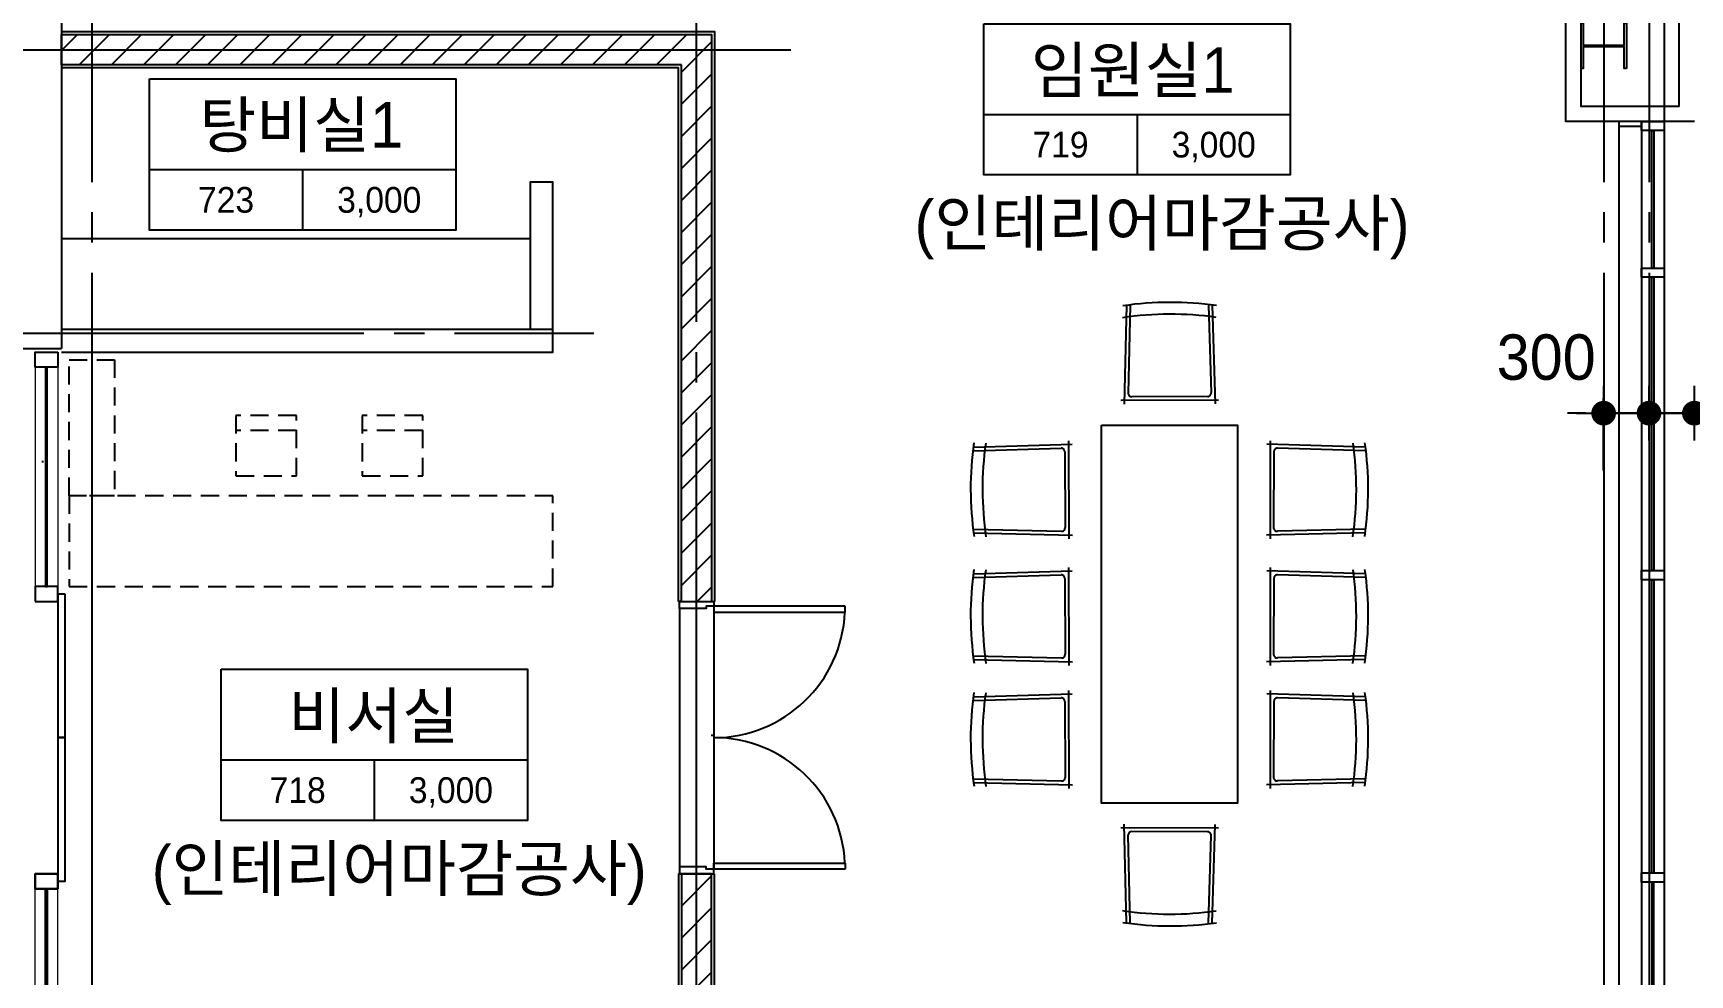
# Model space of a CAD drawing. Extents: x 14495256 to 14574135, y -1804798 to -1750552.
# Drawn here: x 14552869 to 14563826, y -1790193 to -1783964 of the extents above; entities that cross this region are included whole.
import ezdxf
from ezdxf.enums import TextEntityAlignment as Align

# ---------------------------------------------------------------- set-up
doc = ezdxf.new("R2010")
doc.units = 0
doc.header["$LTSCALE"] = 100
doc.header["$MEASUREMENT"] = 0
doc.header["$PDSIZE"] = -10
doc.linetypes.add('CEN', pattern=[66, 60, -2, 2, -2])
doc.linetypes.add('HID', pattern=[2.3, 1.5, -0.8])
doc.layers.get('0').update_dxf_attribs({"linetype": 'CONTINUOUS'})
doc.layers.get('Defpoints').update_dxf_attribs({"linetype": 'CONTINUOUS'})
for name, color, linetype in [('0-내벽고정식', 7, 'CONTINUOUS'), ('8', 8, 'CONTINUOUS'), ('C PL -등추가$0$lighting-ceiling', 1, 'CONTINUOUS'), ('CEN', 1, 'CEN'), ('COL', 2, 'CONTINUOUS'), ('col2', 3, 'CONTINUOUS'), ('DIM', 7, 'CONTINUOUS'), ('DOOR', 4, 'CONTINUOUS'), ('ETC', 6, 'CONTINUOUS'), ('FIN', 5, 'CONTINUOUS'), ('FUR', 4, 'CONTINUOUS'), ('FURNITURE', 8, 'CONTINUOUS'), ('HAT', 5, 'CONTINUOUS'), ('TEXT1', 7, 'CONTINUOUS'), ('WALL-1', 7, 'CONTINUOUS'), ('WALLBR', 3, 'CONTINUOUS'), ('WID', 4, 'CONTINUOUS'), ('WINE', 8, 'CONTINUOUS')]:
    doc.layers.add(name, color=color, linetype=linetype)
doc.styles.add('HY울를도M', font='HYWULM.TTF')
doc.styles.add('굴림', font='H2HDRM.TTF')
doc.dimstyles.new('DIM50', dxfattribs={"dimscale": 50, "dimtxt": 3, "dimasz": 1.2, "dimexe": 1, "dimexo": 1, "dimgap": 0.6, "dimtad": 1, "dimdec": 4, "dimzin": 0, "dimdsep": 46, "dimlunit": 6, "dimtxsty": '굴림', "dimblk": 'DOTT', "dimcen": 0.09, "dimadec": 0, "dimazin": 0, "dimtfac": 1, "dimtdec": 4, "dimtofl": 0, "dimtmove": 2, "dimatfit": 2, "dimldrblk": 'DOTT', "dimfxl": 1, "dimtolj": 1, "dimtzin": 0, "dimarcsym": 0})

# ---------------------------------------------------------------- blocks, each defined once
blk = doc.blocks.new('TT1')
at = {"layer": 'TEXT1'}
for p, q in [((-1013, -600), (1013, -600)), ((0, -600), (0, -1000))]:
    blk.add_line(p, q, dxfattribs=at)
blk.add_lwpolyline([(-1013, 0), (1013, 0), (1013, -1000), (-1013, -1000)], close=True, dxfattribs=at)
blk = doc.blocks.new('DOTT')
for p, q in [((0, 1.5), (0, -1.5)), ((-1.5, 0), (1.5, 0))]:
    blk.add_line(p, q)
at = {"color": 6, "const_width": 0.68}
blk.add_lwpolyline([(-0.34, 0, 1), (0.34, 0, 1)], format="xyb", close=True, dxfattribs=at)
blk = doc.blocks.new('*D207')
at = {"layer": 'Defpoints', "color": 0, "lineweight": -3}
for p in [(14563256, -1786478), (14563556, -1786896), (14563256, -1787157)]:
    blk.add_point(p, dxfattribs=at)
at = {"layer": 'DIM', "color": 7, "lineweight": -2}
for p, q in [((14563256, -1786857), (14563256, -1786378)), ((14563556, -1786596), (14563556, -1786378)), ((14563136, -1786478), (14563016, -1786478)), ((14563676, -1786478), (14563796, -1786478))]:
    blk.add_line(p, q, dxfattribs=at)
at = {"layer": 'DIM', "color": 7, "lineweight": -2, "xscale": 120, "yscale": 120, "zscale": 120}
blk.add_blockref('DOTT', (14563256, -1786478), dxfattribs=at)
at = {"layer": 'DIM', "color": 7, "lineweight": -2, "xscale": 120, "yscale": 120, "zscale": 120, "rotation": 180}
blk.add_blockref('DOTT', (14563556, -1786478), dxfattribs=at)
at = {"layer": 'DIM', "color": 3, "insert": (14562876, -1786109), "char_height": 300, "attachment_point": 5, "style": '굴림'}
blk.add_mtext('\\A1;300', dxfattribs=at)
blk = doc.blocks.new('*D208')
at = {"layer": 'Defpoints', "color": 0, "lineweight": -3}
for p in [(14563556, -1786478), (14563856, -1786810), (14563556, -1786896)]:
    blk.add_point(p, dxfattribs=at)
at = {"layer": 'DIM', "color": 7, "lineweight": -2}
for p, q in [((14563556, -1786596), (14563556, -1786378)), ((14563856, -1786510), (14563856, -1786378)), ((14563436, -1786478), (14563316, -1786478)), ((14563976, -1786478), (14564096, -1786478))]:
    blk.add_line(p, q, dxfattribs=at)
at = {"layer": 'DIM', "color": 7, "lineweight": -2, "xscale": 120, "yscale": 120, "zscale": 120}
blk.add_blockref('DOTT', (14563556, -1786478), dxfattribs=at)
at = {"layer": 'DIM', "color": 7, "lineweight": -2, "xscale": 120, "yscale": 120, "zscale": 120, "rotation": 180}
blk.add_blockref('DOTT', (14563856, -1786478), dxfattribs=at)
at = {"layer": 'DIM', "color": 3, "insert": (14564241, -1786124), "char_height": 300, "attachment_point": 5, "style": '굴림'}
blk.add_mtext('\\A1;300', dxfattribs=at)

msp = doc.modelspace()

# ---------------------------------------------------------------- hatches: boundary and pattern name
at = {"layer": 'HAT', "lineweight": -3, "ltscale": 200}
h = msp.add_hatch(dxfattribs=at)
h.set_pattern_fill('_USER,N', color=256, scale=150, angle=45, style=0, pattern_type=0)
h.set_pattern_definition([(45, (1220300.43, 116365.7), (-106.0660172, 106.0660172), [])])
h.paths.add_polyline_path([(14557356.21252, -1789524.19177), (14557156.21252, -1789524.19177), (14557156.21252, -1791499.19177), (14557356.21252, -1791499.19177), (14557356.21252, -1791349.19177)])
h.paths.add_polyline_path([(14557156.21252, -1787724.19177), (14557356.21252, -1787724.19177), (14557356.21252, -1784174.19177), (14557356.21252, -1783974.19177), (14553056.21252, -1783974.19177), (14553056.21252, -1784174.19177), (14557156.21252, -1784174.19177)])

# ---------------------------------------------------------------- linework, layer by layer
at = {"color": 6, "lineweight": -3, "ltscale": 200}
msp.add_line((14556156.21252, -1785324.19177), (14553056.21252, -1785324.19177), dxfattribs=at)
for points in [[(14557142.71252, -1787769.19177), (14557142.71252, -1787724.19177), (14557369.71252, -1787724.19177), (14557369.71252, -1787754.79177), (14557319.71252, -1787754.79177), (14557319.71252, -1787769.19177), (14557208.21252, -1787769.19177), (14557208.21252, -1787769.19177), (14557142.71252, -1787769.19177)], [(14557142.71252, -1789479.19177), (14557142.71252, -1789524.19177), (14557369.71252, -1789524.19177), (14557369.71252, -1789493.59177), (14557319.71252, -1789493.59177), (14557319.71252, -1789479.19177), (14557208.21252, -1789479.19177), (14557208.21252, -1789479.19177), (14557142.71252, -1789479.19177)]]:
    msp.add_lwpolyline(points)
for points in [[(14558239.11252, -1787754.79177), (14557369.71252, -1787754.79177), (14557369.71252, -1787794.79177), (14558239.11252, -1787794.79177)], [(14558239.11252, -1789493.59177), (14557369.71252, -1789493.59177), (14557369.71252, -1789453.59177), (14558239.11252, -1789453.59177)]]:
    msp.add_lwpolyline(points, close=True)
at = {"layer": '0-내벽고정식'}
for points in [[(14563656.21252, -1784549.19177), (14563006.21252, -1784549.19177), (14563006.21252, -1783549.19177), (14563656.21252, -1783549.19177)], [(14563656.21252, -1784449.19177), (14563106.21252, -1784449.19177), (14563106.21252, -1783649.19177), (14563656.21252, -1783649.19177)], [(14556306.21252, -1785924.19177), (14556306.21252, -1784949.19177), (14556156.21252, -1784949.19177), (14556156.21252, -1785924.19177)], [(14553056.21252, -1786074.19177), (14556306.21252, -1786074.19177), (14556306.21252, -1785924.19177), (14553056.21252, -1785924.19177)]]:
    msp.add_lwpolyline(points, dxfattribs=at)
at = {"layer": '8'}
for p, q in [((14557142.71252, -1787769.19177), (14557142.71252, -1789479.19177)), ((14557369.71252, -1787754.79177), (14557369.71252, -1789493.59177))]:
    msp.add_line(p, q, dxfattribs=at)
at = {"layer": 'C PL -등추가$0$lighting-ceiling', "ltscale": 5}
for centre, start, end in [((14557369.71252, -1787754.79177), 270, 357.362962387), ((14557369.71252, -1789493.59177), 2.637037613, 90)]:
    msp.add_arc(centre, 869.4, start, end, dxfattribs=at)
at = {"layer": 'CEN', "linetype": 'CEN'}
for p, q in [((14553256.21252, -1759149.19177), (14553256.21252, -1799049.19177)), ((14563256.21252, -1759149.19177), (14563256.21252, -1799049.19177)), ((14563556.21252, -1759149.19177), (14563556.21252, -1799049.19177)), ((14557256.21252, -1792474.19205), (14557256.21252, -1780168.18987)), ((14552492.63447, -1784074.19177), (14557879.61461, -1784074.19177)), ((14542456.21252, -1785949.19177), (14556576.2133, -1785949.19177))]:
    msp.add_line(p, q, dxfattribs=at)
at = {"layer": 'COL'}
for p in [(14553056.21252, -1776949.19177), (14549356.21252, -1786049.19177)]:
    msp.add_line(p, (14553056.21252, -1786049.19177), dxfattribs=at)
at = {"layer": 'col2'}
msp.add_lwpolyline([(14563406.21252, -1784199.19177), (14563391.21252, -1784199.19177), (14563391.21252, -1784054.19177), (14563121.21252, -1784054.19177), (14563121.21252, -1784199.19177), (14563106.21252, -1784199.19177), (14563106.21252, -1783899.19177), (14563121.21252, -1783899.19177), (14563121.21252, -1784044.19177), (14563391.21252, -1784044.19177), (14563391.21252, -1783899.19177), (14563406.21252, -1783899.19177)], close=True, dxfattribs=at)
at = {"layer": 'DOOR'}
for points in [[(14552881.21252, -1787724.19177), (14553031.21252, -1787724.19177), (14553031.21252, -1787624.19177), (14552881.21252, -1787624.19177)], [(14553081.21252, -1787674.19177), (14553031.20835, -1787674.19177), (14553031.20835, -1788624.19177), (14553081.21252, -1788624.19177)], [(14553081.21252, -1788624.19177), (14553031.20418, -1788624.19177), (14553031.20418, -1789574.19177), (14553081.21252, -1789574.19177)], [(14552881.20418, -1789624.19177), (14553031.20418, -1789624.19177), (14553031.20418, -1789524.19177), (14552881.20418, -1789524.19177)], [(14552881.21252, -1789524.19177), (14553031.21252, -1789524.19177), (14553031.21252, -1789624.19177), (14552881.21252, -1789624.19177)]]:
    msp.add_lwpolyline(points, close=True, dxfattribs=at)
at = {"layer": 'ETC', "lineweight": 0}
for p, q in [((14552881.20418, -1786074.19177), (14552881.21252, -1787624.19177)), ((14553031.20418, -1786074.19177), (14553031.21252, -1787624.19177)), ((14552881.20418, -1791174.19177), (14552881.21252, -1789624.19177)), ((14553031.20418, -1791174.19177), (14553031.20418, -1789624.19177))]:
    msp.add_line(p, q, dxfattribs=at)
at = {"layer": 'FIN'}
for p, q in [((14557156.21252, -1787724.19177), (14557136.21252, -1787724.19177)), ((14557356.21252, -1787724.19177), (14557376.21252, -1787724.19177)), ((14557156.21252, -1789524.19177), (14557136.21252, -1789524.19177)), ((14557369.71252, -1789524.19177), (14557376.21252, -1789524.19177))]:
    msp.add_line(p, q, dxfattribs=at)
for points in [[(14553056.21252, -1783954.19177), (14557376.21252, -1783954.19177), (14557376.21252, -1787724.19177)], [(14557136.21252, -1787724.19177), (14557136.21252, -1784194.19177), (14553056.21252, -1784194.19177)], [(14557376.21252, -1784174.19177), (14557376.21252, -1787724.19177)], [(14557376.21252, -1788610.59177), (14557352.21252, -1788610.59177)], [(14557136.21252, -1789524.19177), (14557136.21252, -1791649.19177)], [(14557376.21252, -1791649.19177), (14557376.21252, -1789524.19177)]]:
    msp.add_lwpolyline(points, dxfattribs=at)
msp.add_lwpolyline([(14557136.21252, -1789504.19177), (14557136.21252, -1789504.19177)], close=True, dxfattribs=at)
at = {"layer": 'FUR', "linetype": 'HID', "ltscale": 0.8}
for p, q in [((14554209.8174, -1786493.34541), (14554209.8174, -1786893.34541)), ((14554609.8174, -1786493.34541), (14554209.8174, -1786493.34541)), ((14554609.8174, -1786893.34541), (14554609.8174, -1786493.34541)), ((14555045.48173, -1786493.34541), (14555045.48173, -1786893.34541)), ((14555445.48173, -1786493.34541), (14555045.48173, -1786493.34541)), ((14555445.48173, -1786893.34541), (14555445.48173, -1786493.34541)), ((14554609.8174, -1786593.34541), (14554209.8174, -1786593.34541)), ((14555445.48173, -1786593.34541), (14555045.48173, -1786593.34541)), ((14554209.8174, -1786893.34541), (14554609.8174, -1786893.34541)), ((14555045.48173, -1786893.34541), (14555445.48173, -1786893.34541))]:
    msp.add_line(p, q, dxfattribs=at)
for points in [[(14553406.21252, -1786124.19177), (14553406.21252, -1787024.19177), (14553106.21252, -1787024.19177), (14553106.21252, -1786124.19177)], [(14553106.21252, -1787024.19177), (14553106.21252, -1787624.19177), (14556306.21252, -1787624.19177), (14556306.21252, -1787024.19177)]]:
    msp.add_lwpolyline(points, close=True, dxfattribs=at)
at = {"layer": 'FURNITURE', "linetype": 'Continuous'}
for p, q in [((14560100.3866, -1785764.45614), (14560085.12492, -1786418.28652)), ((14560124.38006, -1785765.01619), (14560110.82892, -1786345.56527)), ((14560642.91534, -1785763.33819), (14560660.22351, -1786343.78741)), ((14560666.90468, -1785762.62287), (14560686.39762, -1786416.34078)), ((14560709.69039, -1786392.26528), (14560061.67683, -1786394.36227)), ((14560636.31184, -1786368.50261), (14560134.90005, -1786370.12519)), ((14559086.92688, -1786702.86827), (14559740.64479, -1786683.37533)), ((14559087.64221, -1786726.85761), (14559668.09142, -1786709.54944)), ((14559716.56929, -1786660.08256), (14559718.66629, -1787308.09612)), ((14561680.99972, -1786702.86827), (14561027.2818, -1786683.37533)), ((14561051.35731, -1786660.08256), (14561049.26031, -1787308.09612)), ((14561680.28439, -1786726.85761), (14561099.83518, -1786709.54944)), ((14559692.80662, -1786733.46111), (14559694.42921, -1787234.8729)), ((14561075.11998, -1786733.46111), (14561073.49739, -1787234.8729)), ((14559088.76015, -1787269.38635), (14559742.59053, -1787284.64802)), ((14559089.3202, -1787245.39289), (14559669.86928, -1787258.94403)), ((14561679.16645, -1787269.38635), (14561025.33607, -1787284.64802)), ((14561678.60639, -1787245.39289), (14561098.05732, -1787258.94403)), ((14559086.92688, -1787540.75633), (14559740.64479, -1787521.26339)), ((14559087.64221, -1787564.74567), (14559668.09142, -1787547.4375)), ((14559692.80662, -1787571.34917), (14559694.42921, -1788072.76096)), ((14559716.56929, -1787497.97062), (14559718.66629, -1788145.98418)), ((14561680.99972, -1787540.75633), (14561027.2818, -1787521.26339)), ((14561051.35731, -1787497.97062), (14561049.26031, -1788145.98418)), ((14561075.11998, -1787571.34917), (14561073.49739, -1788072.76096)), ((14561680.28439, -1787564.74567), (14561099.83518, -1787547.4375)), ((14559088.76015, -1788107.27441), (14559742.59053, -1788122.53608)), ((14559089.3202, -1788083.28094), (14559669.86928, -1788096.83209)), ((14561679.16645, -1788107.27441), (14561025.33607, -1788122.53608)), ((14561678.60639, -1788083.28094), (14561098.05732, -1788096.83209)), ((14559086.92688, -1788354.70462), (14559740.64479, -1788335.21168)), ((14559087.64221, -1788378.69396), (14559668.09142, -1788361.38579)), ((14559716.56929, -1788311.91891), (14559718.66629, -1788959.93247)), ((14561680.99972, -1788354.70462), (14561027.2818, -1788335.21168)), ((14561051.35731, -1788311.91891), (14561049.26031, -1788959.93247)), ((14561680.28439, -1788378.69396), (14561099.83518, -1788361.38579)), ((14559692.80662, -1788385.29746), (14559694.42921, -1788886.70925)), ((14561075.11998, -1788385.29746), (14561073.49739, -1788886.70925)), ((14559088.76015, -1788921.2227), (14559742.59053, -1788936.48437)), ((14559089.3202, -1788897.22923), (14559669.86928, -1788910.78038)), ((14561679.16645, -1788921.2227), (14561025.33607, -1788936.48437)), ((14561678.60639, -1788897.22923), (14561098.05732, -1788910.78038)), ((14560709.69039, -1789222.2102), (14560061.67683, -1789220.11321)), ((14560100.3866, -1789850.01935), (14560085.12492, -1789196.18896)), ((14560636.31184, -1789245.97287), (14560134.90005, -1789244.35029)), ((14560666.90468, -1789851.85262), (14560686.39762, -1789198.1347)), ((14560124.38006, -1789849.45929), (14560110.82892, -1789268.91022)), ((14560642.91534, -1789851.13729), (14560660.22351, -1789270.68808))]:
    msp.add_line(p, q, dxfattribs=at)
msp.add_lwpolyline([(14559933.9633, -1786557.23774), (14560833.9633, -1786557.23774), (14560833.9633, -1789057.23774), (14559933.9633, -1789057.23774)], close=True, dxfattribs=at)
for centre, radius, start, end in [((14560390.00277, -1787995.09761), 2171.78943, 81.970631866, 98.353940363), ((14560391.83503, -1787916.60091), 2171.78943, 81.970631866, 98.353940363), ((14560134.82238, -1786346.12532), 24, 178.66284807, 270.185410291), ((14560636.23417, -1786344.50273), 24, 270.185410291, 1.707972701), ((14561240.90492, -1786977.93791), 2171.78943, 171.970631864, 188.353940397), ((14561319.40163, -1786979.77018), 2171.78943, 171.970631864, 188.353940397), ((14559668.80675, -1786733.53877), 24, 0.185410291, 91.7079727), ((14561099.11985, -1786733.53877), 24, 88.2920273, 179.814589709), ((14559448.52497, -1786979.77018), 2171.78943, 351.646059603, 8.029368136), ((14559527.02167, -1786977.93791), 2171.78943, 351.646059603, 8.029368136), ((14559670.42933, -1787234.95056), 24, 268.66284807, 0.185410291), ((14561097.49727, -1787234.95056), 24, 179.814589709, 271.337151824), ((14561240.90492, -1787815.82597), 2171.78943, 171.970631864, 188.353940397), ((14561319.40163, -1787817.65824), 2171.78943, 171.970631864, 188.353940397), ((14559668.80675, -1787571.42683), 24, 0.185410291, 91.7079727), ((14561099.11985, -1787571.42683), 24, 88.2920273, 179.814589709), ((14559448.52497, -1787817.65824), 2171.78943, 351.646059603, 8.029368136), ((14559527.02167, -1787815.82597), 2171.78943, 351.646059603, 8.029368136), ((14559670.42933, -1788072.83862), 24, 268.66284807, 0.185410291), ((14561097.49727, -1788072.83862), 24, 179.814589709, 271.337151824), ((14561240.90492, -1788629.77426), 2171.78943, 171.970631864, 188.353940397), ((14561319.40163, -1788631.60653), 2171.78943, 171.970631864, 188.353940397), ((14559668.80675, -1788385.37512), 24, 0.185410291, 91.7079727), ((14561099.11985, -1788385.37512), 24, 88.2920273, 179.814589709), ((14559448.52497, -1788631.60653), 2171.78943, 351.646059603, 8.029368136), ((14559527.02167, -1788629.77426), 2171.78943, 351.646059603, 8.029368136), ((14559670.42933, -1788886.78691), 24, 268.66284807, 0.185410291), ((14561097.49727, -1788886.78691), 24, 179.814589709, 271.337151824), ((14560134.82238, -1789268.35016), 24, 89.814589709, 181.33715193), ((14560636.23417, -1789269.97275), 24, 358.292027299, 89.814589709), ((14560390.00277, -1787619.37787), 2171.78943, 261.646059637, 278.029368134), ((14560391.83503, -1787697.87457), 2171.78943, 261.646059637, 278.029368134)]:
    msp.add_arc(centre, radius, start, end, dxfattribs=at)
at = {"layer": 'WALL-1', "color": 4}
for p, q in [((14563656.21252, -1783549.19177), (14563656.21252, -1784549.19177)), ((14563756.21252, -1784449.19177), (14563756.21252, -1783649.19177)), ((14563756.21252, -1784449.19177), (14563656.21252, -1784449.19177)), ((14563856.21252, -1784549.19177), (14563356.21252, -1784549.19177)), ((14563856.21252, -1784549.19177), (14563656.21252, -1784549.19177))]:
    msp.add_line(p, q, dxfattribs=at)
at = {"layer": 'WALLBR'}
for points in [[(14557156.21252, -1784174.19177), (14553056.21252, -1784174.19177), (14553056.21252, -1783974.19177), (14557356.21252, -1783974.19177), (14557356.21252, -1784174.19177)], [(14557156.21252, -1787724.19177), (14557156.21252, -1784174.19177)], [(14557356.21252, -1784174.19177), (14557356.21252, -1787724.19177)]]:
    msp.add_lwpolyline(points, dxfattribs=at)
msp.add_lwpolyline([(14557156.21252, -1791799.19177), (14557356.21252, -1791799.19177), (14557356.21252, -1789524.19177), (14557156.21252, -1789524.19177)], close=True, dxfattribs=at)
at = {"layer": 'WID'}
for points in [[(14563356.21252, -1784549.19177), (14563356.21252, -1784579.19177), (14563506.21252, -1784579.19177), (14563506.21252, -1784549.19177)], [(14563656.21252, -1784549.19177), (14563656.21252, -1784609.19177), (14563506.21252, -1784609.19177), (14563506.21252, -1784549.19177)], [(14563587.21252, -1785519.19177), (14563575.21252, -1785519.19177), (14563575.21547, -1784609.19177), (14563587.21547, -1784609.19177)], [(14563656.21252, -1785519.19177), (14563656.21252, -1785579.19177), (14563506.21252, -1785579.19177), (14563506.21252, -1785519.19177)], [(14563587.21252, -1787519.19177), (14563575.21252, -1787519.19177), (14563575.21252, -1785579.19177), (14563587.21252, -1785579.19177)], [(14553031.20146, -1786074.19177), (14553031.20146, -1786174.19177), (14552881.20146, -1786174.19177), (14552881.20146, -1786074.19177)], [(14552962.20165, -1786174.19177), (14552950.20165, -1786174.19177), (14552950.20441, -1787624.19177), (14552962.20441, -1787624.19177)], [(14563656.21252, -1787519.19177), (14563656.21252, -1787579.19177), (14563506.21252, -1787579.19177), (14563506.21252, -1787519.19177)], [(14563587.21252, -1789519.19177), (14563575.21252, -1789519.19177), (14563575.21252, -1787579.19177), (14563587.21252, -1787579.19177)], [(14563656.21252, -1789519.19177), (14563656.21252, -1789579.19177), (14563506.21252, -1789579.19177), (14563506.21252, -1789519.19177)], [(14563587.21252, -1789579.19177), (14563575.21252, -1789579.19177), (14563575.21547, -1790989.19177), (14563587.21547, -1790989.19177)], [(14552962.20165, -1791074.19177), (14552950.20165, -1791074.19177), (14552950.20441, -1789624.19177), (14552962.20441, -1789624.19177)]]:
    msp.add_lwpolyline(points, close=True, dxfattribs=at)
msp.add_lwpolyline([(14552937.21155, -1786799.19177), (14552925.21155, -1786799.19177)], dxfattribs=at)
at = {"layer": 'WINE'}
for p, q in [((14563356.21252, -1784549.19177), (14563356.21252, -1791019.19177)), ((14563506.21252, -1784549.19177), (14563506.21252, -1790989.19177)), ((14563656.21252, -1784549.19177), (14563656.21252, -1790989.19177))]:
    msp.add_line(p, q, dxfattribs=at)

# ---------------------------------------------------------------- block references
at = {"layer": 'TEXT1'}
for p in [(14560170.44336, -1783901.81938), (14554651.33677, -1784267.02331), (14555125.02394, -1788171.03868)]:
    msp.add_blockref('TT1', p, dxfattribs=at)

# ---------------------------------------------------------------- texts
at = {"layer": 'TEXT1', "style": 'HY울를도M'}
for s, p in [('임원실1', (14560141.18556, -1784358.73238)), ('탕비실1', (14554641.68038, -1784720.7206)), ('(인테리어마감공사)', (14560335.44336, -1785370.60945)), ('비서실', (14555120.94084, -1788629.69317)), ('(인테리어마감공사)', (14555290.02394, -1789639.82876))]:
    msp.add_text(s, height=300, dxfattribs=at).set_placement(p, align=Align.CENTER)
at = {"layer": 'TEXT1', "color": 2, "style": 'HY울를도M'}
for s, p in [('719', (14559663.6954, -1784701.73938)), ('723', (14554144.58881, -1785066.94331)), ('718', (14554618.27598, -1788970.95868))]:
    msp.add_text(s, height=170, dxfattribs=at).set_placement(p, align=Align.MIDDLE_CENTER)
at = {"layer": 'TEXT1', "style": 'HY울를도M'}
for p in [(14560677.19131, -1784701.73938), (14555158.08472, -1785066.94331), (14555631.77189, -1788970.95868)]:
    msp.add_text('3,000', height=170, dxfattribs=at).set_placement(p, align=Align.MIDDLE_CENTER)

# ---------------------------------------------------------------- dimensions: what is measured, and where the dimension line sits
at = {"layer": 'DIM'}
for base, p1, p2, picture, middle in [((14563256.21252, -1786477.51079), (14563556.21252, -1786896.26258), (14563256.21252, -1787157.074), '*D207', (14562875.83583, -1786108.67936)), ((14563556.21252, -1786477.51079), (14563856.21252, -1786810.074), (14563556.21252, -1786896.26258), '*D208', (14564241.08032, -1786123.95359))]:
    dim = msp.add_linear_dim(base=base, p1=p1, p2=p2, dimstyle='DIM50', override={"dimscale": 100, "dimexo": 3}, dxfattribs=at)
    dim.commit()
    dim.dimension.update_dxf_attribs({"geometry": picture, "text_midpoint": middle, "dimtype": 128})

doc.saveas('drawing.dxf')
